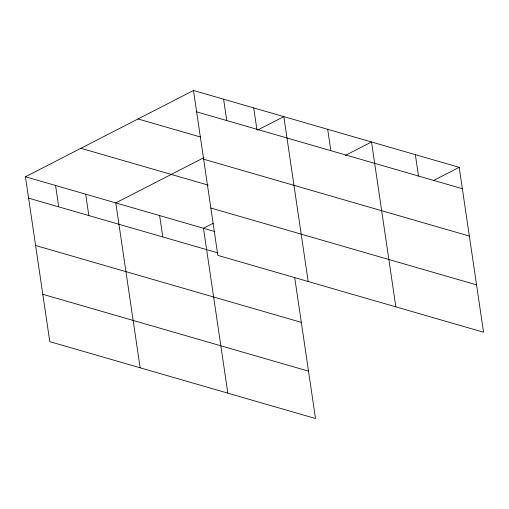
<?xml version="1.0" encoding="UTF-8"?>
<svg xmlns="http://www.w3.org/2000/svg" width="509" height="509" viewBox="0 0 509 509"><rect width="100%" height="100%" fill="white"/><g stroke="black" fill="none" stroke-linecap="round" stroke-linejoin="round"><path stroke-width="0.76" d="M294.666 277.322L315.51 418.513L49.799 341.66L25.45 176.769L193.49 90.487L459.201 167.34L483.55 332.231L217.833 255.378L193.49 90.487M203.994 157.612L115.791 202.9L140.14 367.791M257.49 130.139L283.831 116.618L308.18 281.509M213.182 223.279L203.479 228.261L227.828 393.152M345.178 155.5L371.513 141.979L395.862 306.87M433.553 180.51L459.201 167.34M196.646 111.859L462.357 188.712M138.034 118.96L200.521 137.036M203.638 159.222L469.349 236.068M80.899 148.297L208.283 185.142M210.841 208.016L476.558 284.868M25.45 176.769L214.817 231.544M28.606 198.141L217.973 252.916M35.598 245.503L301.315 322.356M42.807 294.304L308.518 371.15M415.357 154.66L418.513 176.031M327.675 129.299L330.831 150.67M253.717 107.908L256.873 129.28M223.604 99.198L226.759 120.569M159.635 215.581L162.791 236.952M85.677 194.19L88.833 215.561M55.564 185.48L58.72 206.851"/></g></svg>
